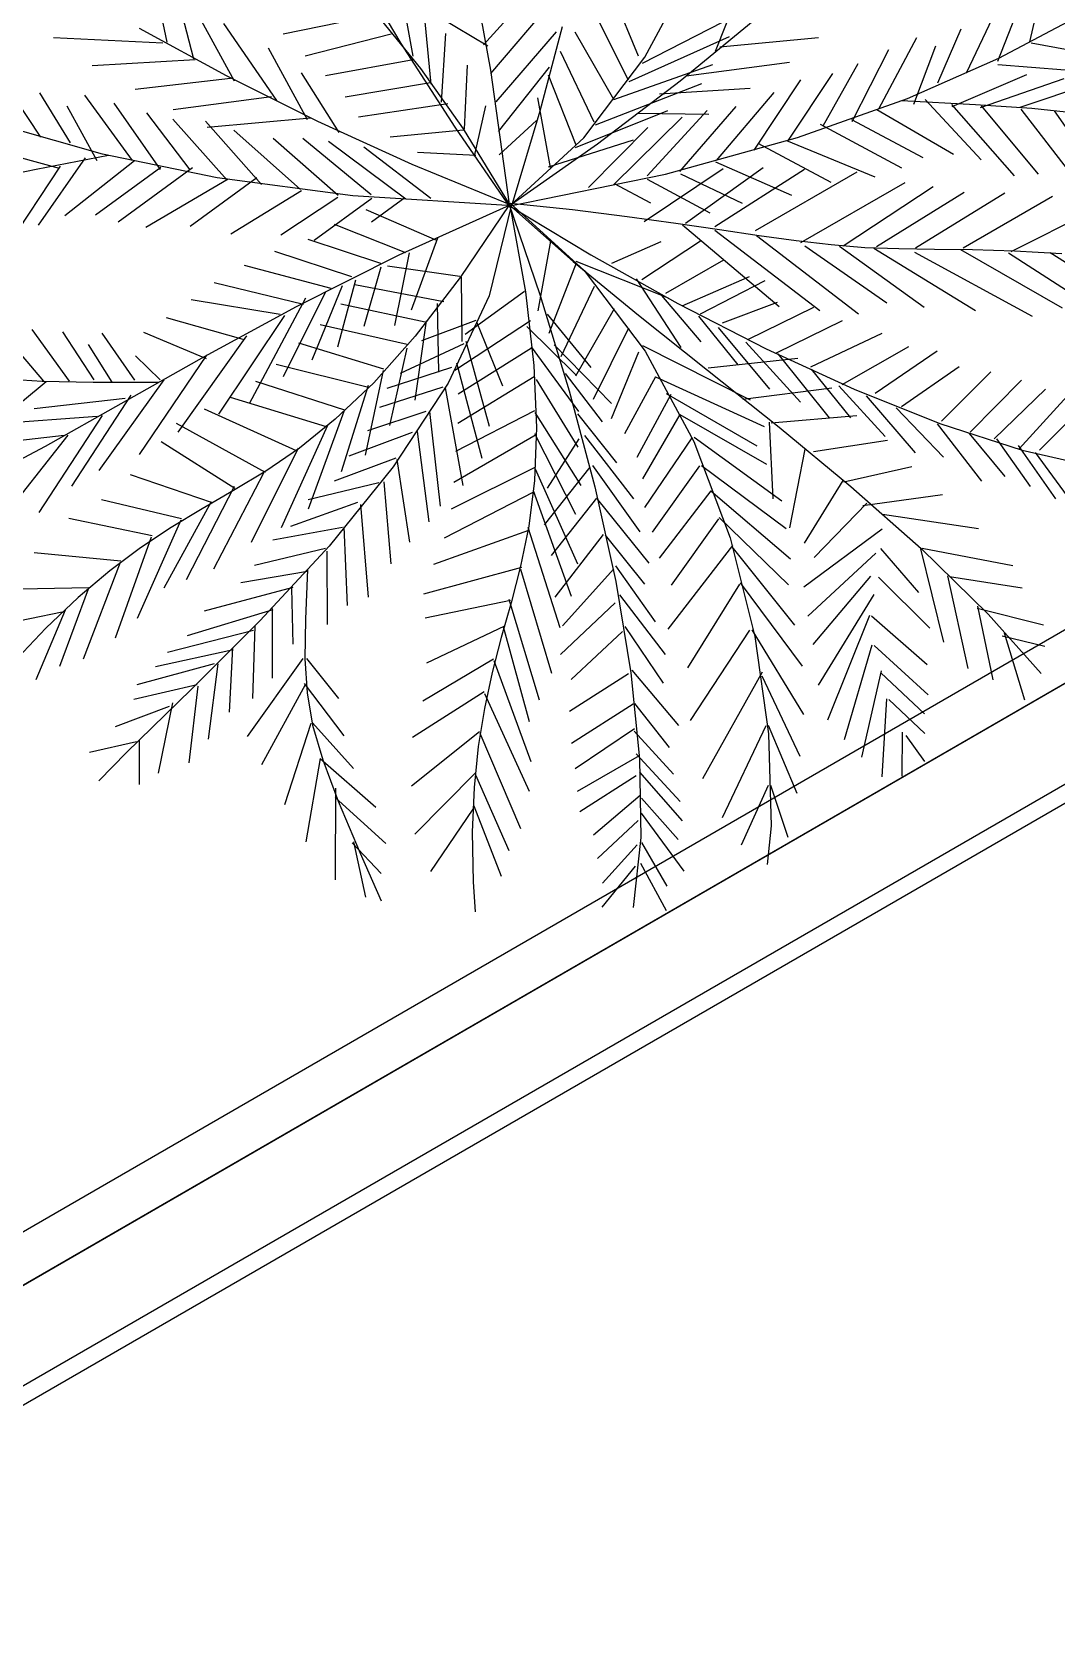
# Model space of a CAD drawing. Header units: millimetres. Extents: x 1993 to 4093, y 1262 to 2017.
# Drawn here: x 3842.9 to 3848.81, y 1517.69 to 1526.91 of the extents above; entities that cross this region are included whole.
import ezdxf

# ---------------------------------------------------------------- set-up
doc = ezdxf.new("R2010")
doc.units = ezdxf.units.MM
doc.layers.add('LOW HEIGHT STORAGE WITH PLANTER BOX', color=251, linetype='Continuous', lineweight=25)
doc.layers.add('WORKSTATION - Y SHAPED', color=251, linetype='Continuous', lineweight=25)

# ---------------------------------------------------------------- blocks, each defined once
blk = doc.blocks.new('WORKSTAION HEXA 4FT')
at = {"layer": 'WORKSTATION - Y SHAPED'}
blk.add_line((-10.8564, 33), (-31.9808, 33), dxfattribs=at)
blk = doc.blocks.new('LHS 4FT')
at = {"layer": 'LOW HEIGHT STORAGE WITH PLANTER BOX', "ltscale": 0.7}
for p, q in [((-9, -24.0001), (-9, 24.0002)), ((-8.4001, 23.9999), (-8.4, -24.0001))]:
    blk.add_line(p, q, dxfattribs=at)
at = {"layer": 'LOW HEIGHT STORAGE WITH PLANTER BOX', "ltscale": 0.1}
for p, q in [((-8.4, -23.4002), (-8.4003, 23.3999)), ((-8.1333, -23.1335), (-8.1333, 23.1333))]:
    blk.add_line(p, q, dxfattribs=at)
at = {"layer": 'LOW HEIGHT STORAGE WITH PLANTER BOX'}
for p, q in [((-5.1817, -4.782), (-5.2641, -4.5091)), ((-5.1486, -4.9109), (-5.0121, -4.4989)), ((-6.0359, -4.8274), (-6.0974, -4.6065)), ((-5.1482, -4.9313), (-5.4121, -4.5835)), ((-6.0123, -4.9079), (-5.9298, -4.6423)), ((-5.1042, -5.1149), (-4.8657, -4.6808)), ((-5.1084, -5.1068), (-5.4136, -4.7392)), ((-5.1216, -5.0333), (-5.1817, -4.782)), ((-4.2814, -5.4483), (-4.547, -4.7797)), ((-6.0123, -4.9262), (-6.232, -4.798)), ((-5.9074, -5.3324), (-6.0359, -4.8274)), ((-5.9298, -5.1735), (-5.8749, -4.8438)), ((-5.0676, -5.3437), (-5.4441, -4.879)), ((-4.2723, -5.43), (-4.0342, -4.8804)), ((-4.2716, -5.3032), (-4.2551, -4.8508)), ((-5.9207, -5.201), (-6.232, -4.9262)), ((-5.0633, -5.3518), (-4.7712, -4.9414)), ((-5.9024, -5.375), (-5.7925, -5.0178)), ((-5.0804, -5.2672), (-5.1216, -5.0333)), ((-5.9115, -5.375), (-6.2687, -5.1094)), ((-5.8474, -5.5216), (-5.7284, -5.0728)), ((-5.031, -5.5725), (-5.4322, -5.1)), ((-4.2814, -5.6773), (-4.5836, -5.0819)), ((-4.2723, -5.6498), (-3.9975, -5.0819)), ((-5.8291, -5.6498), (-5.6917, -5.2193)), ((-5.0267, -5.5806), (-4.701, -5.2146)), ((-3.9518, -5.4941), (-4.0067, -5.1735)), ((-5.8566, -5.5399), (-6.2046, -5.2743)), ((-5.7623, -5.8764), (-5.9074, -5.3324)), ((-5.7925, -5.8147), (-5.6551, -5.3201)), ((-5.0318, -5.7691), (-5.3966, -5.2673)), ((-5.0548, -5.4881), (-5.0804, -5.2672)), ((-4.2631, -5.8788), (-4.547, -5.3201)), ((-4.2769, -5.8044), (-4.2716, -5.3032)), ((-3.9388, -5.4755), (-3.8063, -5.2762)), ((-5.0275, -5.7772), (-4.7015, -5.4317)), ((-4.2631, -5.8421), (-4.0525, -5.3567)), ((-3.9426, -5.4849), (-3.5488, -5.4117)), ((-6.8181, -5.7689), (-7.276, -5.5032)), ((-6.6258, -5.778), (-7.0013, -5.4666)), ((-6.4244, -5.833), (-6.754, -5.4666)), ((-6.2137, -5.9154), (-6.4885, -5.4666)), ((-6.0764, -5.9795), (-6.3053, -5.4758)), ((-5.8199, -5.659), (-6.1313, -5.4575)), ((-5.7467, -5.9704), (-5.6276, -5.4666)), ((-5.0283, -5.9739), (-5.3233, -5.4873)), ((-5.0414, -5.7004), (-5.0548, -5.4881)), ((-4.2814, -6.0894), (-4.547, -5.5032)), ((-4.0909, -5.7278), (-3.9388, -5.4755)), ((-7.1387, -5.7048), (-7.45, -5.604)), ((-5.7742, -5.833), (-6.1313, -5.6132)), ((-5.6917, -6.1352), (-5.5544, -5.6223)), ((-5.0175, -6.1334), (-5.3456, -5.6228)), ((-4.0159, -5.6132), (-3.6495, -5.5765)), ((-7.2146, -5.7052), (-7.5134, -5.6722)), ((-7.1387, -5.6956), (-7.3768, -5.7505)), ((-6.8912, -5.7456), (-7.2146, -5.7052)), ((-5.0366, -5.9085), (-5.0414, -5.7004)), ((-5.0365, -5.9781), (-4.661, -5.6481)), ((-2.9146, -6.1861), (-3.1598, -5.6963)), ((-6.8639, -5.7414), (-7.2394, -5.8605)), ((-6.6258, -5.778), (-7.0288, -5.9154)), ((-6.6397, -5.7872), (-6.8912, -5.7456)), ((-6.4367, -5.8371), (-6.6397, -5.7872)), ((-5.7375, -5.9704), (-6.0855, -5.7689)), ((-5.0348, -6.318), (-5.3714, -5.7912)), ((-4.2814, -6.3734), (-4.5836, -5.7505)), ((-4.2821, -6.3567), (-4.2769, -5.8044)), ((-4.2792, -6.0525), (-4.0909, -5.7278)), ((-4.08, -5.7414), (-3.7503, -5.7231)), ((-2.8619, -6.0579), (-2.7599, -5.7473)), ((-6.4244, -5.8421), (-6.7724, -5.9154)), ((-6.259, -5.9021), (-6.4367, -5.8371)), ((-6.0832, -5.9895), (-6.259, -5.9021)), ((-5.5899, -6.4352), (-5.7623, -5.8764)), ((-5.6551, -6.2543), (-5.5177, -5.8879)), ((-5.0298, -6.1295), (-4.5831, -5.8967)), ((-4.1441, -5.8238), (-3.8876, -5.8147)), ((-2.9246, -6.178), (-2.5912, -5.8479)), ((-6.2046, -5.9154), (-6.58, -5.9612)), ((-5.886, -6.1063), (-6.0832, -5.9895)), ((-5.6917, -6.1261), (-5.9756, -5.9704)), ((-5.0361, -6.1173), (-5.0366, -5.9085)), ((-4.199, -5.9429), (-3.8693, -5.9154)), ((-2.9447, -6.3367), (-3.1468, -5.9068)), ((-7.3199, -6.3951), (-7.509, -6.0046)), ((-7.1459, -6.5106), (-7.2773, -6.033)), ((-6.0855, -5.9978), (-6.3786, -6.0436)), ((-5.591, -6.41), (-5.4719, -6.007)), ((-5.0102, -6.5634), (-5.3465, -6.0571)), ((-5.0387, -6.3304), (-4.5358, -6.027)), ((-4.2997, -6.6298), (-4.5836, -6.007)), ((-4.2723, -6.0711), (-4.08, -6.0162)), ((-3.1036, -6.5746), (-3.1759, -6.0664)), ((-2.9999, -6.4591), (-2.8619, -6.0579)), ((-2.9771, -6.4335), (-2.5636, -6.0327)), ((-7.6827, -6.1875), (-7.8402, -6.1109)), ((-6.9515, -6.6521), (-7.0279, -6.1541)), ((-5.6441, -6.2594), (-5.886, -6.1063)), ((-5.5361, -6.5566), (-5.3987, -6.1719)), ((-5.0317, -6.3351), (-5.0361, -6.1173)), ((-4.2997, -6.3642), (-3.9884, -6.1261)), ((-2.7133, -6.174), (-2.3197, -6.1507)), ((-7.4334, -6.3258), (-7.6827, -6.1875)), ((-5.6093, -6.41), (-5.9756, -6.1994)), ((-4.9821, -6.7759), (-5.3596, -6.2498)), ((-5.0187, -6.5472), (-4.5451, -6.2074)), ((-4.3089, -6.8771), (-4.6111, -6.2635)), ((-3.2114, -6.6873), (-3.2606, -6.2228)), ((-7.3054, -6.4096), (-7.737, -6.344)), ((-7.2152, -6.4641), (-7.4334, -6.3258)), ((-6.7659, -6.7906), (-6.7872, -6.3012)), ((-5.5361, -6.5657), (-5.939, -6.3551)), ((-5.4536, -6.7031), (-5.3804, -6.3001)), ((-5.014, -6.5706), (-5.0317, -6.3351)), ((-4.3089, -6.6024), (-3.9792, -6.2818)), ((-4.2986, -6.9623), (-4.2821, -6.3567)), ((-3.3053, -6.8446), (-3.3612, -6.3163)), ((-2.8282, -6.3059), (-2.4884, -6.2976)), ((-5.3792, -6.9846), (-5.5899, -6.4352)), ((-4.9596, -6.8984), (-5.3442, -6.438)), ((-4.9863, -6.7678), (-4.5628, -6.3715)), ((-4.2814, -7.0328), (-4.6477, -6.4467)), ((-3.4648, -6.9905), (-3.468, -6.4382)), ((-3.4259, -6.9381), (-2.9771, -6.4335)), ((-2.9945, -6.388), (-2.6345, -6.3959)), ((-7.1546, -6.5077), (-7.6296, -6.4567)), ((-7.0227, -6.6033), (-7.2152, -6.4641)), ((-6.6294, -6.9322), (-6.6363, -6.4573)), ((-5.4719, -6.7123), (-5.9573, -6.4833)), ((-5.417, -6.868), (-5.2979, -6.465)), ((-4.9553, -6.9066), (-4.5559, -6.5434)), ((-4.2906, -6.8588), (-3.9609, -6.4558)), ((-3.0955, -6.5645), (-2.6311, -6.5153)), ((-2.5958, -7.0554), (-2.2535, -6.5245)), ((-6.9602, -6.6492), (-7.5541, -6.5782)), ((-6.8504, -6.7439), (-7.0227, -6.6033)), ((-6.4959, -7.0825), (-6.4565, -6.5843)), ((-4.9739, -6.8326), (-5.014, -6.5706)), ((-4.3089, -7.0054), (-3.9426, -6.6207)), ((-3.2215, -6.6792), (-2.7561, -6.6391)), ((-2.7739, -7.1694), (-2.5054, -6.6358)), ((-6.7746, -6.7878), (-7.3915, -6.7284)), ((-6.3856, -7.1866), (-6.2274, -6.7083)), ((-5.4262, -6.8955), (-5.8566, -6.694)), ((-5.3437, -7.0237), (-5.2796, -6.6482)), ((-4.8989, -7.094), (-5.2536, -6.7109)), ((-4.9113, -7.0901), (-4.5287, -6.6945)), ((-4.3089, -7.1519), (-4.6111, -6.694)), ((-3.5414, -7.1367), (-3.5916, -6.6631)), ((-8.0728, -7.042), (-8.1827, -6.7581)), ((-6.6381, -6.9294), (-7.2494, -6.8236)), ((-6.6929, -6.8868), (-6.8504, -6.7439)), ((-6.252, -7.3369), (-6.1027, -6.7688)), ((-5.2613, -7.1794), (-5.1972, -6.7947)), ((-4.3089, -7.1886), (-3.9426, -6.8222)), ((-3.3072, -6.8264), (-2.8983, -6.7739)), ((-2.9682, -7.2918), (-2.7484, -6.7838)), ((-7.9466, -7.1528), (-8.2742, -6.9138)), ((-7.972, -7.1153), (-8.0636, -6.8313)), ((-7.853, -7.1886), (-7.9262, -6.8771)), ((-6.5445, -7.0327), (-6.6929, -6.8868)), ((-6.0867, -7.4784), (-5.9837, -6.9047)), ((-5.3529, -7.0237), (-5.8016, -6.8497)), ((-4.8683, -7.2123), (-5.2385, -6.8786)), ((-4.9019, -7.13), (-4.9739, -6.8326)), ((-4.864, -7.2204), (-4.4889, -6.87)), ((-4.3272, -7.2527), (-4.6111, -6.8863)), ((-3.7335, -7.3229), (-3.7472, -6.8454)), ((-3.4657, -6.9814), (-3.0061, -6.8866)), ((-3.1784, -7.4433), (-2.959, -6.9148)), ((-7.7339, -7.271), (-7.798, -6.9229)), ((-7.624, -7.3076), (-7.6423, -6.9229)), ((-7.5325, -7.3809), (-7.5325, -6.9687)), ((-6.493, -7.0739), (-7.0436, -6.9303)), ((-5.2705, -7.2069), (-5.7558, -7.0054)), ((-5.1195, -7.5003), (-5.3792, -6.9846)), ((-5.1972, -7.3076), (-5.124, -6.9596)), ((-4.3374, -7.6235), (-4.2986, -6.9623)), ((-3.9072, -7.5656), (-3.4259, -6.9381)), ((-2.9434, -7.2798), (-2.4554, -6.9805)), ((-8.0728, -7.0786), (-8.3841, -7.0695)), ((-7.3859, -7.4359), (-7.4134, -7.0237)), ((-7.2577, -7.5), (-7.276, -7.0786)), ((-6.374, -7.1807), (-6.9651, -7.0431)), ((-6.3987, -7.1822), (-6.5445, -7.0327)), ((-5.9097, -7.6141), (-5.882, -7.0348)), ((-4.8242, -7.3959), (-5.1612, -7.0862)), ((-5.124, -7.4633), (-5.0415, -7.0878)), ((-4.8076, -7.4079), (-4.4576, -7.0292)), ((-4.3364, -7.3351), (-4.6203, -7.0512)), ((-4.3089, -7.3259), (-3.9609, -7.0145)), ((-3.8728, -7.485), (-3.8961, -7.0914)), ((-3.5869, -7.1416), (-3.1091, -7.0449)), ((-3.3971, -7.5785), (-3.1452, -7.033)), ((-2.6035, -7.0801), (-2.2407, -7.2002)), ((-7.972, -7.1428), (-8.2651, -7.1428)), ((-7.549, -7.375), (-7.9466, -7.1528)), ((-7.0929, -7.5641), (-7.1112, -7.1611)), ((-6.2579, -7.3253), (-6.8663, -7.1819)), ((-6.2437, -7.3353), (-6.3987, -7.1822)), ((-5.7908, -7.692), (-5.7572, -7.1532)), ((-5.2064, -7.3259), (-5.71, -7.1061)), ((-5.0507, -7.5641), (-4.9683, -7.1794)), ((-4.789, -7.4716), (-4.9019, -7.13)), ((-4.7477, -7.5625), (-4.4139, -7.1923)), ((-3.7244, -7.3219), (-3.2351, -7.1595)), ((-2.7658, -7.1651), (-2.3787, -7.2725)), ((-7.8255, -7.2252), (-8.2376, -7.271)), ((-7.7522, -7.271), (-8.0636, -7.3351)), ((-6.8639, -7.6557), (-6.9555, -7.2618)), ((-6.6991, -7.7015), (-6.7998, -7.2801)), ((-5.1331, -7.4725), (-5.6734, -7.2801)), ((-5.6313, -7.793), (-5.6325, -7.2427)), ((-4.3455, -7.5), (-4.5928, -7.2435)), ((-4.3272, -7.5091), (-3.9975, -7.216)), ((-3.9748, -7.6524), (-4.0183, -7.2425)), ((-3.4342, -7.6043), (-2.9434, -7.2798)), ((-7.6149, -7.3351), (-7.9812, -7.4084)), ((-7.5141, -7.3717), (-7.8804, -7.4542)), ((-7.094, -7.5798), (-7.549, -7.375)), ((-6.0693, -7.4841), (-6.6632, -7.3552)), ((-6.5251, -7.7931), (-6.6625, -7.3717)), ((-6.067, -7.4919), (-6.2437, -7.3353)), ((-5.5066, -7.8536), (-5.4817, -7.3408)), ((-4.7435, -7.5707), (-5.1087, -7.286)), ((-4.9683, -7.6923), (-4.9316, -7.2893)), ((-4.7001, -7.7133), (-4.3585, -7.3184)), ((-3.8628, -7.4931), (-3.3917, -7.3327)), ((-2.9926, -7.3046), (-2.4803, -7.3153)), ((-7.3951, -7.4267), (-7.7248, -7.5)), ((-6.3236, -7.8389), (-6.4976, -7.4175)), ((-5.0415, -7.6007), (-5.591, -7.4542)), ((-5.3355, -7.9487), (-5.3483, -7.4332)), ((-4.3547, -7.6832), (-4.6752, -7.3992)), ((-4.3455, -7.6648), (-3.9975, -7.3901)), ((-3.2109, -7.4603), (-2.675, -7.4174)), ((-7.2577, -7.5091), (-7.5782, -7.5549)), ((-5.901, -7.617), (-6.5384, -7.5026)), ((-6.1222, -7.9121), (-6.2778, -7.5183)), ((-5.8556, -7.6519), (-6.067, -7.4919)), ((-5.1848, -8.0179), (-5.2033, -7.5198)), ((-4.7999, -7.958), (-5.1195, -7.5003)), ((-4.6884, -7.6762), (-5.0357, -7.4855)), ((-4.8858, -7.8205), (-4.8309, -7.4908)), ((-4.6258, -7.8663), (-4.789, -7.4716)), ((-4.3639, -7.8663), (-4.6477, -7.5274)), ((-4.6197, -7.8676), (-4.359, -7.5355)), ((-3.9557, -7.6596), (-3.4774, -7.48)), ((-3.3975, -7.5581), (-2.9261, -7.5696)), ((-8.0546, -7.9401), (-8.2745, -7.6335)), ((-7.7492, -8.1018), (-8.0826, -7.6176)), ((-7.4701, -8.2364), (-7.8315, -7.6309)), ((-7.0837, -7.5916), (-7.4958, -7.6648)), ((-6.5938, -7.7667), (-7.094, -7.5798)), ((-5.7995, -7.6892), (-6.3962, -7.6268)), ((-5.9482, -7.9671), (-6.1038, -7.5732)), ((-5.5968, -7.8151), (-5.8556, -7.6519)), ((-4.9591, -7.7106), (-5.4536, -7.5824)), ((-5.0456, -8.0929), (-5.0757, -7.5716)), ((-4.4182, -8.3349), (-3.9072, -7.5656)), ((-4.4096, -8.3426), (-4.3374, -7.6235)), ((-4.373, -7.8572), (-4.0159, -7.5916)), ((-4.0677, -7.8188), (-4.0928, -7.582)), ((-4.0768, -7.8198), (-3.566, -7.5999)), ((-3.9224, -7.9524), (-3.4342, -7.6043)), ((-8.2635, -7.8385), (-8.4467, -7.7081)), ((-7.2243, -8.2952), (-7.5048, -7.738)), ((-6.8456, -7.6832), (-7.2394, -7.7106)), ((-5.7742, -7.9946), (-5.9298, -7.6923)), ((-4.6278, -7.8718), (-4.9504, -7.6888)), ((-4.8804, -8.1475), (-4.9248, -7.7277)), ((-3.5508, -7.6798), (-3.1456, -7.6639)), ((-3.21, -8.2235), (-3.0726, -7.7289)), ((-3.0726, -8.2052), (-2.8986, -7.6832)), ((-7.7958, -8.0913), (-8.2635, -7.8385)), ((-6.6716, -7.7473), (-7.102, -7.8022)), ((-6.5159, -7.8114), (-6.9097, -7.848)), ((-6.061, -7.9352), (-6.5938, -7.7667)), ((-5.6197, -7.7872), (-6.141, -7.7595)), ((-5.2778, -7.9815), (-5.5968, -7.8151)), ((-4.895, -7.8205), (-5.2888, -7.7656)), ((-4.1462, -7.9469), (-3.6963, -7.761)), ((-3.7228, -8.306), (-3.5305, -7.8205)), ((-3.5671, -8.2785), (-3.3931, -7.8114)), ((-3.4023, -8.2602), (-3.2283, -7.7747)), ((-8.0579, -7.9526), (-8.3696, -7.8897)), ((-6.9648, -8.3777), (-7.2336, -7.8772)), ((-6.7508, -8.4548), (-6.9825, -7.8905)), ((-6.3328, -7.848), (-6.6899, -7.903)), ((-6.1313, -7.9121), (-6.5984, -7.9854)), ((-5.5153, -7.8507), (-6.0134, -7.8692)), ((-4.4031, -8.3227), (-4.6258, -7.8663)), ((-3.8968, -8.306), (-3.7228, -7.9213)), ((-5.9482, -7.9854), (-6.4152, -8.0312)), ((-5.508, -8.0846), (-6.061, -7.9352)), ((-5.3558, -7.9517), (-5.8133, -7.9643)), ((-5.1761, -8.0208), (-5.6364, -8.0711)), ((-4.8858, -8.1509), (-5.2778, -7.9815)), ((-4.4096, -8.3335), (-4.7999, -7.958)), ((-4.4031, -8.3227), (-3.9224, -7.9524)), ((-4.0616, -8.2968), (-3.8785, -8.0129)), ((-7.7525, -8.1143), (-8.1743, -8.0623)), ((-7.2711, -8.3043), (-7.7958, -8.0913)), ((-6.5781, -8.4606), (-6.7726, -8.0335)), ((-6.4154, -8.5039), (-6.6032, -8.0518)), ((-6.2585, -8.5189), (-6.453, -8.0918)), ((-5.7742, -8.0312), (-6.232, -8.0953)), ((-5.6459, -8.0587), (-6.0031, -8.1136)), ((-5.4078, -8.1136), (-5.7558, -8.1594)), ((-4.9473, -8.2145), (-5.508, -8.0846)), ((-5.0631, -8.0582), (-5.4451, -8.1633)), ((-7.4872, -8.2252), (-7.9986, -8.1828)), ((-6.0958, -8.5622), (-6.3074, -8.1239)), ((-5.9436, -8.5692), (-6.1593, -8.1968)), ((-5.2338, -8.1411), (-5.6917, -8.2602)), ((-5.3654, -8.5624), (-5.6187, -8.1799)), ((-5.0598, -8.1961), (-5.4536, -8.2602)), ((-5.2269, -8.5456), (-5.4518, -8.1574)), ((-5.0567, -8.5106), (-5.3133, -8.1406)), ((-4.8898, -8.488), (-5.161, -8.1477)), ((-4.705, -8.4233), (-5.0167, -8.1593)), ((-4.408, -8.3231), (-4.8858, -8.1509)), ((-5.8197, -8.5821), (-6.0342, -8.2301)), ((-5.6857, -8.5575), (-5.8819, -8.2372)), ((-5.5143, -8.5428), (-5.7684, -8.2138)), ((-4.3913, -8.3243), (-4.9473, -8.2145)), ((-4.425, -8.3198), (-3.8601, -8.2741)), ((-4.0616, -8.2877), (-3.8419, -8.4892)), ((-3.8928, -8.3108), (-3.4674, -8.2731)), ((-3.8601, -8.2741), (-3.2852, -8.2465)), ((-3.6953, -8.2785), (-3.3657, -8.4983)), ((-3.5763, -8.2785), (-3.155, -8.4708)), ((-3.4674, -8.2731), (-3.1123, -8.2154)), ((-3.384, -8.2693), (-2.9536, -8.4251)), ((-3.2852, -8.2465), (-2.7124, -8.2398)), ((-7.2277, -8.3077), (-7.8013, -8.3225)), ((-6.9603, -8.3856), (-7.5551, -8.4551)), ((-6.7066, -8.4649), (-7.2711, -8.3043)), ((-4.3988, -8.3305), (-4.9485, -8.5059)), ((-4.3935, -8.3103), (-4.8894, -8.5846)), ((-4.4371, -8.3335), (-4.8715, -8.4776)), ((-4.4084, -8.3148), (-4.7011, -9.1908)), ((-4.4005, -8.3335), (-4.6104, -8.6229)), ((-4.4096, -8.3243), (-4.2859, -8.8879)), ((-4.4083, -8.3345), (-4.3535, -8.9388)), ((-4.406, -8.341), (-4.024, -8.7471)), ((-4.4005, -8.3243), (-3.8928, -8.3108)), ((-4.4005, -8.3243), (-3.679, -8.6179)), ((-3.8968, -8.3151), (-3.5854, -8.5166)), ((-7.6515, -8.8647), (-8.0453, -8.4525)), ((-7.4958, -8.938), (-7.8988, -8.4251)), ((-7.4042, -9.0204), (-7.6973, -8.48)), ((-6.7554, -8.4469), (-7.3286, -8.5355)), ((-6.5735, -8.4685), (-7.11, -8.6205)), ((-6.1198, -8.5605), (-6.7066, -8.4649)), ((-4.8715, -8.4776), (-5.3277, -8.6489)), ((-4.1258, -8.4159), (-4.0616, -8.6998)), ((-4.0067, -8.48), (-3.8327, -8.9197)), ((-7.9629, -8.7823), (-8.3383, -8.535)), ((-7.8072, -8.8372), (-8.1827, -8.4892)), ((-7.3035, -9.057), (-7.4775, -8.5716)), ((-6.4154, -8.5039), (-6.9856, -8.7072)), ((-6.2619, -8.5314), (-6.8217, -8.771)), ((-6.0992, -8.5747), (-6.6702, -8.8314)), ((-5.9436, -8.5692), (-6.4429, -8.8585)), ((-5.8005, -8.5604), (-6.3236, -8.8635)), ((-5.6857, -8.5575), (-6.248, -8.9573)), ((-5.5279, -8.5783), (-6.1198, -8.5605)), ((-4.9485, -8.5059), (-5.5279, -8.5783)), ((-4.8773, -8.4913), (-5.3273, -8.8473)), ((-3.851, -8.5533), (-3.677, -9.057)), ((-3.5488, -8.6724), (-3.2741, -8.5166)), ((-8.1735, -8.7639), (-8.3933, -8.6357)), ((-7.2028, -9.1486), (-7.3218, -8.6266)), ((-5.4913, -8.5824), (-6.0753, -8.9631)), ((-5.3277, -8.6489), (-5.8028, -8.8364)), ((-4.8894, -8.5846), (-5.3837, -8.8794)), ((-4.9913, -8.6654), (-5.0267, -8.9749)), ((-4.6104, -8.6229), (-4.8017, -8.8769)), ((-4.3272, -8.6266), (-4.4371, -9.1303)), ((-4.3364, -8.6357), (-3.9518, -8.7731)), ((-3.6953, -8.6082), (-3.503, -9.1486)), ((-3.679, -8.6179), (-3.0247, -8.8491)), ((-3.5305, -8.654), (-3.329, -9.2769)), ((-7.102, -9.2494), (-7.1661, -8.6907)), ((-5.1399, -8.7419), (-5.6123, -8.7683)), ((-4.024, -8.7471), (-3.6656, -9.1019)), ((-8.201, -8.7731), (-8.3841, -8.7914)), ((-7.972, -8.7914), (-8.2468, -8.8739)), ((-7.8163, -8.8281), (-8.146, -8.9288)), ((-6.928, -9.2494), (-7.0471, -8.8281)), ((-6.7449, -9.1944), (-6.9464, -8.8189)), ((-6.4793, -9.0937), (-6.8273, -8.7914)), ((-6.2412, -8.9929), (-6.635, -8.7914)), ((-5.8028, -8.8364), (-6.2939, -9.0296)), ((-5.7925, -8.8464), (-6.0031, -9.3227)), ((-5.2972, -8.8212), (-5.6426, -8.8838)), ((-5.2975, -8.8501), (-5.2991, -9.2354)), ((-5.1605, -8.7677), (-5.1362, -9.1735)), ((-4.5473, -8.7679), (-4.4173, -9.237)), ((-4.3089, -8.8189), (-4.3913, -9.3868)), ((-4.2997, -8.8281), (-3.8693, -8.8922)), ((-7.6607, -8.8739), (-8.0636, -9.0021)), ((-6.0489, -8.9288), (-6.2504, -9.4051)), ((-5.3837, -8.8794), (-5.8647, -9.1905)), ((-5.4081, -8.8952), (-5.4564, -9.3147)), ((-4.8017, -8.8769), (-4.9759, -9.1012)), ((-4.6, -8.9085), (-4.8022, -9.0343)), ((-4.6049, -8.9007), (-4.4643, -9.4388)), ((-4.3535, -8.9388), (-4.2773, -9.5336)), ((-4.2859, -8.8879), (-4.0581, -9.4256)), ((-7.505, -8.9471), (-7.9079, -9.0845)), ((-6.2939, -9.0296), (-6.7978, -9.2175)), ((-6.2504, -9.0021), (-6.461, -9.4509)), ((-5.6209, -9.0115), (-6.0765, -9.0902)), ((-5.5072, -8.9462), (-5.8641, -9.0029)), ((-5.5016, -8.9636), (-5.5209, -9.3834)), ((-4.8767, -8.9471), (-4.8401, -9.4967)), ((-4.254, -8.9838), (-4.3547, -9.6341)), ((-4.2356, -8.9838), (-3.7869, -9.0204)), ((-7.331, -9.0937), (-7.7339, -9.2036)), ((-5.7726, -9.1082), (-6.2313, -9.2072)), ((-5.767, -9.1257), (-5.795, -9.5482)), ((-5.6097, -9.0464), (-5.6657, -9.3817)), ((-4.9759, -9.1012), (-5.1345, -9.3015)), ((-4.6742, -9.0841), (-5.0242, -9.3018)), ((-4.6567, -9.0948), (-4.5044, -9.5824)), ((-7.1936, -9.1853), (-7.5233, -9.2494)), ((-6.7978, -9.2175), (-7.3115, -9.3896)), ((-6.928, -9.2219), (-7.102, -9.6524)), ((-6.754, -9.1944), (-6.8731, -9.5791)), ((-6.5159, -9.1303), (-6.6716, -9.5333)), ((-5.8647, -9.1905), (-6.3206, -9.5136)), ((-5.0049, -9.1303), (-5.6917, -9.3776)), ((-5.0049, -9.1486), (-4.95, -9.6982)), ((-4.7011, -9.1908), (-4.9001, -9.9561)), ((-4.1807, -9.1486), (-4.2906, -9.744)), ((-4.1807, -9.1486), (-3.732, -9.1486)), ((-7.5233, -9.4417), (-8.0453, -9.2769)), ((-7.3035, -9.3868), (-7.8438, -9.2311)), ((-7.0288, -9.2952), (-7.3768, -9.7348)), ((-5.9246, -9.2339), (-6.3918, -9.3067)), ((-5.9159, -9.2311), (-5.9439, -9.6537)), ((-5.124, -9.2769), (-5.8291, -9.57)), ((-5.1345, -9.3015), (-5.2791, -9.4835)), ((-5.1056, -9.286), (-5.0782, -9.8997)), ((-4.7435, -9.2674), (-5.0683, -9.491)), ((-4.7309, -9.2703), (-4.5679, -9.7405)), ((-4.3177, -9.2304), (-4.5264, -9.581)), ((-4.1349, -9.2769), (-4.199, -9.9089)), ((-4.1258, -9.2769), (-3.6679, -9.3043)), ((-7.7614, -9.5058), (-8.1735, -9.3685)), ((-7.3115, -9.3896), (-7.8322, -9.5351)), ((-7.3127, -9.3959), (-7.6607, -9.7989)), ((-6.0969, -9.3565), (-6.4538, -9.4132)), ((-6.0854, -9.3624), (-6.1225, -9.8167)), ((-4.2835, -9.3919), (-4.5166, -9.863)), ((-4.08, -9.3959), (-4.1166, -10.092)), ((-4.0342, -9.3959), (-3.6221, -9.4509)), ((-7.972, -9.5608), (-8.3658, -9.4692)), ((-7.7706, -9.4967), (-8.0453, -9.7806)), ((-7.5325, -9.4509), (-7.798, -9.7806)), ((-6.2601, -9.4473), (-6.6463, -9.5326)), ((-6.2633, -9.4675), (-6.2655, -9.9107)), ((-5.2705, -9.4692), (-5.9573, -9.7531)), ((-5.2791, -9.4835), (-5.4111, -9.653)), ((-5.243, -9.4784), (-5.243, -10.1562)), ((-4.7857, -9.477), (-5.1708, -9.7597)), ((-4.7809, -9.4848), (-4.6082, -9.9705)), ((-4.0581, -9.4256), (-3.7459, -9.9287)), ((-7.8322, -9.5351), (-8.2822, -9.6279)), ((-7.9812, -9.5425), (-8.1552, -9.7257)), ((-6.3888, -9.5558), (-6.8155, -9.6349)), ((-6.3206, -9.5136), (-6.7399, -9.8442)), ((-4.271, -9.5783), (-4.5002, -10.1337)), ((-4.2773, -9.5336), (-4.1821, -10.1142)), ((-6.5349, -9.67), (-6.9183, -9.7641)), ((-6.401, -9.6078), (-6.3683, -10.0398)), ((-5.4628, -9.6799), (-5.9848, -9.9272)), ((-5.4111, -9.653), (-5.5321, -9.8158)), ((-5.4353, -9.6707), (-5.4353, -10.3668)), ((-6.544, -9.7018), (-6.511, -10.1048)), ((-4.8145, -9.7429), (-5.2189, -9.9945)), ((-4.8387, -9.7041), (-4.6212, -10.1404)), ((-6.7337, -9.8299), (-7.1485, -9.8859)), ((-6.7399, -9.8442), (-7.1107, -10.1782)), ((-6.7341, -9.8589), (-6.6285, -10.2482)), ((-5.5635, -9.8539), (-6.113, -10.1012)), ((-5.5321, -9.8158), (-5.6437, -9.9775)), ((-4.2217, -9.8307), (-4.4605, -10.3507)), ((-4.2313, -9.7953), (-3.8988, -10.2177)), ((-5.5727, -9.8722), (-5.5361, -10.495)), ((-4.8828, -9.8933), (-5.3204, -10.2302)), ((-4.9001, -9.9561), (-5.0223, -10.6203)), ((-4.8905, -9.8981), (-4.6827, -10.3189)), ((-6.8743, -9.9615), (-7.1935, -10.0158)), ((-6.8715, -9.9703), (-6.7603, -10.3771)), ((-5.6734, -10.0188), (-6.2778, -10.3485)), ((-5.6437, -9.9775), (-5.7483, -10.1438)), ((-5.6734, -10.0371), (-5.6551, -10.6324)), ((-6.9799, -10.082), (-7.3162, -10.1128)), ((-6.974, -10.0704), (-6.8743, -10.4713)), ((-5.7483, -10.1438), (-5.8527, -10.3192)), ((-4.8997, -10.1087), (-5.3508, -10.3893)), ((-4.9153, -10.1184), (-4.7054, -10.4732)), ((-7.1612, -10.2363), (-7.5324, -10.2783)), ((-7.0765, -10.1706), (-7.4505, -10.204)), ((-7.1107, -10.1782), (-7.4215, -10.5111)), ((-7.0967, -10.1675), (-6.9709, -10.56)), ((-5.8108, -10.2111), (-6.4701, -10.6141)), ((-5.7925, -10.2294), (-5.7742, -10.8339)), ((-7.1616, -10.2652), (-7.0616, -10.6372)), ((-5.8527, -10.3192), (-5.9648, -10.5083)), ((-4.9661, -10.2795), (-5.3628, -10.5262)), ((-4.9788, -10.2765), (-4.7243, -10.6683)), ((-5.9298, -10.4492), (-6.5159, -10.7881)), ((-5.9648, -10.5083), (-6.0921, -10.7154)), ((-5.9298, -10.4676), (-5.9298, -11.0629)), ((-4.9888, -10.4338), (-5.434, -10.6891)), ((-4.9918, -10.4464), (-4.7451, -10.843)), ((-5.0161, -10.5866), (-5.2477, -10.942)), ((-6.0855, -10.6782), (-6.6167, -10.953)), ((-6.0855, -10.6965), (-6.1222, -11.3194)), ((-5.0223, -10.6203), (-5.0843, -11.1928)), ((-5.0689, -10.6345), (-4.8413, -10.9136)), ((-6.0921, -10.7154), (-6.2425, -10.9451)), ((-5.0787, -10.7054), (-5.5421, -10.8102)), ((-5.179, -10.8217), (-5.7161, -10.9293)), ((-5.1916, -10.8187), (-5.247, -11.2846)), ((-5.0314, -10.8162), (-4.8291, -11.0894)), ((-6.2046, -10.8889), (-6.7082, -11.1545)), ((-5.2725, -10.9661), (-5.7785, -11.0544)), ((-5.2477, -10.942), (-5.43, -11.2134)), ((-5.2773, -10.9584), (-5.3746, -11.461)), ((-5.0648, -10.9879), (-4.8412, -11.3126)), ((-5.403, -11.1552), (-5.8905, -11.2211)), ((-5.3904, -11.1581), (-5.4807, -11.6025)), ((-5.43, -11.2134), (-5.5791, -11.4176)), ((-5.1137, -11.1693), (-5.3348, -11.4902)), ((-5.0843, -11.1928), (-5.1028, -11.6832)), ((-5.0963, -11.1801), (-4.8494, -11.4902)), ((-5.5072, -11.3171), (-6.05, -11.3635)), ((-5.1006, -11.3985), (-5.3381, -11.6756)), ((-5.0929, -11.3936), (-4.8584, -11.6145))]:
    blk.add_line(p, q, dxfattribs=at)

msp = doc.modelspace()

# ---------------------------------------------------------------- block references
at = {"layer": 'LOW HEIGHT STORAGE WITH PLANTER BOX', "rotation": 120}
msp.add_blockref('LHS 4FT', (3836.2449, 1525.5672), dxfattribs=at)
at = {"layer": 'WORKSTATION - Y SHAPED', "rotation": 30.00000000001524}
msp.add_blockref('WORKSTAION HEXA 4FT', (3884.8931, 1505.2675), dxfattribs=at)

doc.saveas('drawing.dxf')
